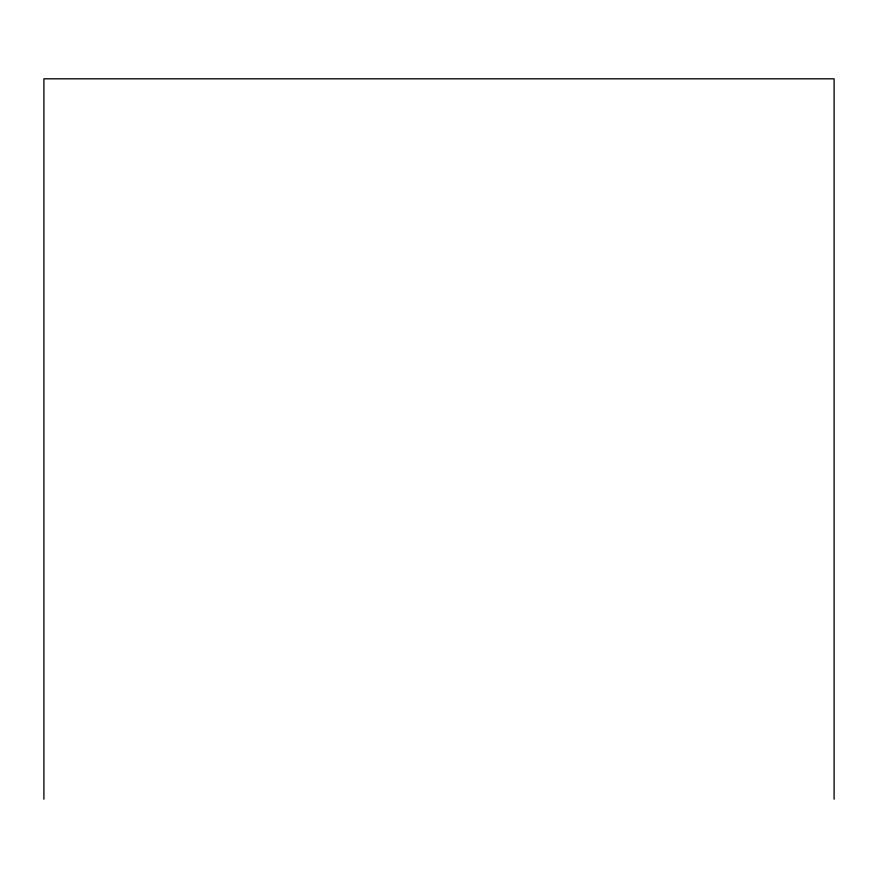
<?xml version="1.0" encoding="UTF-8"?>
<svg xmlns="http://www.w3.org/2000/svg" width="878" height="878" viewBox="0 0 878 878"><rect width="100%" height="100%" fill="white"/><g stroke="black" fill="none" stroke-linecap="round" stroke-linejoin="round"><path stroke-width="1.32" d="M834.1 799.189L834.1 78.811L43.9 78.811L43.9 799.189"/></g></svg>
